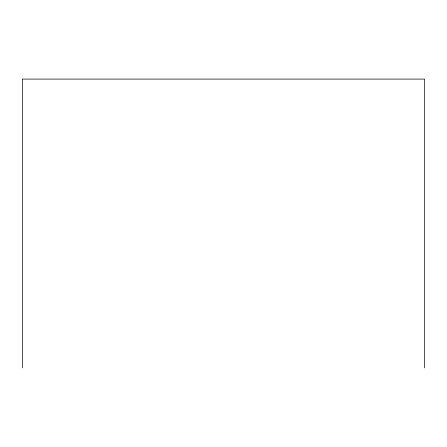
<?xml version="1.0" encoding="UTF-8"?>
<svg xmlns="http://www.w3.org/2000/svg" width="447" height="447" viewBox="0 0 447 447"><rect width="100%" height="100%" fill="white"/><g stroke="black" fill="none" stroke-linecap="round" stroke-linejoin="round"><path stroke-width="0.67" d="M424.65 367.915L424.65 79.085L22.35 79.085L22.35 367.915"/></g></svg>
